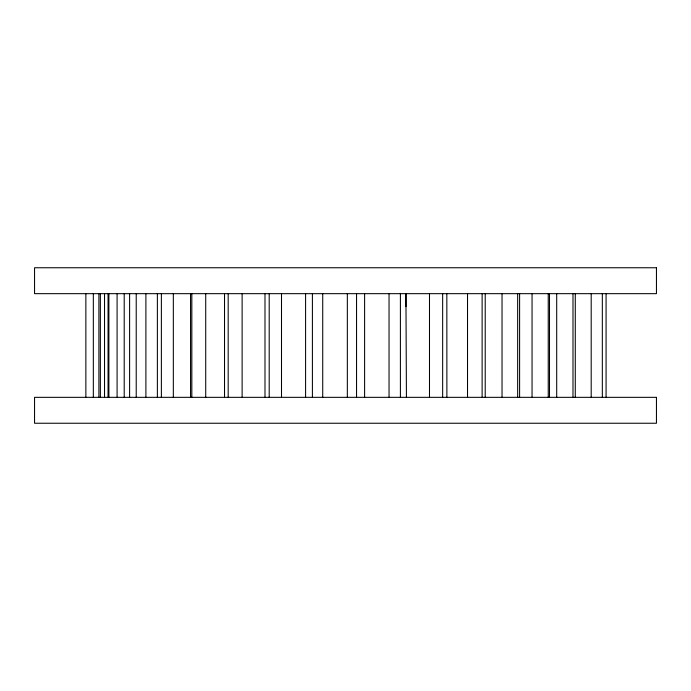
<?xml version="1.0" encoding="UTF-8"?>
<svg xmlns="http://www.w3.org/2000/svg" width="691" height="691" viewBox="0 0 691 691"><rect width="100%" height="100%" fill="white"/><g stroke="black" fill="none" stroke-linecap="round" stroke-linejoin="round"><path stroke-width="1.04" d="M224.532 397.334L224.532 293.666M485.22 397.334L485.22 293.666M519.597 397.334L519.597 293.666M549.492 293.666L549.492 397.334M446.835 293.666L446.887 397.334M606.076 293.666L606.076 397.334M602.327 293.666L602.327 397.334M591.194 293.666L591.194 397.334M575.283 293.666L575.283 397.334M572.986 293.666L572.986 397.334M556.704 293.666L556.704 397.334M548.239 293.666L548.239 397.334M532.053 293.666L532.053 397.334M517.654 293.666L517.654 397.334M502.037 293.666L502.037 397.334M482.119 293.666L482.119 397.334M467.522 293.666L467.522 397.334M442.655 293.666L442.655 397.334M429.491 293.666L429.491 397.334M406.429 397.334L405.928 293.666L405.928 306.631M400.4 293.666L400.4 397.334M389.042 293.666L389.042 397.334M364.606 293.666L364.606 397.334M356.556 293.666L356.556 397.334M347.34 293.666L347.34 397.334M322.723 293.666L322.723 397.334M312.401 293.666L312.401 397.334M305.586 293.666L305.586 397.334M281.505 293.666L281.505 397.334M269.196 293.666L269.196 397.334M264.99 293.666L264.99 397.334M242.126 293.666L242.126 397.334M228.185 293.666L228.185 397.334M205.719 293.666L205.719 397.334M191.83 293.666L191.83 397.334M190.552 293.666L190.552 397.334M173.329 293.666L173.329 397.334M161.374 293.666L161.374 397.334M157.375 293.666L157.375 397.334M145.896 293.666L145.896 397.334M136.222 293.666L136.222 397.334M129.606 293.666L129.606 397.334M124.207 293.666L124.207 397.334M117.09 293.666L117.09 397.334M108.884 293.666L108.884 397.334M108.055 293.666L108.055 397.334M104.531 293.666L104.531 397.334M100.368 293.666L100.368 397.334M98.899 293.666L98.899 397.334M93.328 293.666L93.328 397.334M85.865 293.666L85.865 397.334M656.45 267.754L34.55 267.754L34.55 293.666L656.45 293.666L656.45 267.754M656.45 397.334L34.55 397.334L34.55 423.246L656.45 423.246L656.45 397.334"/></g></svg>
